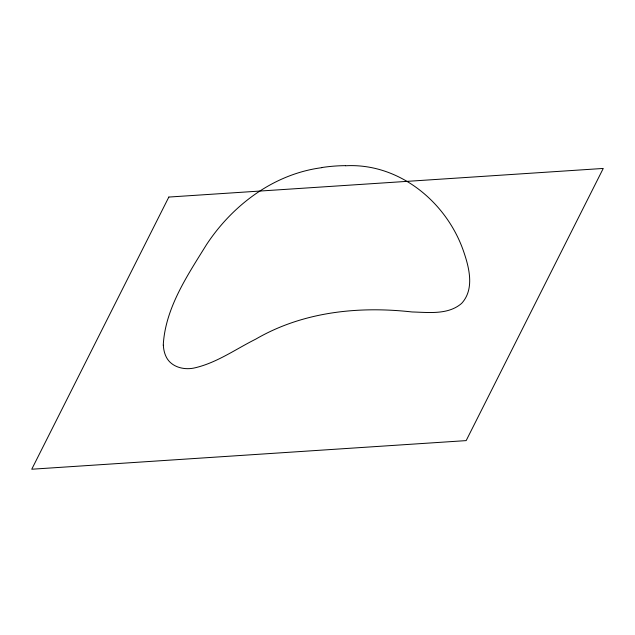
<?xml version="1.0" encoding="UTF-8"?>
<svg xmlns="http://www.w3.org/2000/svg" width="635" height="635" viewBox="0 0 635 635"><rect width="100%" height="100%" fill="white"/><g stroke="black" fill="none" stroke-linecap="round" stroke-linejoin="round"><path stroke-width="0.95" d="M321.802 167.672C273.915 173.95 232.601 204.994 206.478 244.681C187.468 275.423 165.203 308.094 163.251 345.273M345.488 165.775C398.748 162.798 446.064 201.628 463.256 250.42C469.035 266.93 474.94 288.893 461.637 303.379C448.119 315.095 428.633 312.364 412.107 311.968C358.759 305.967 302.951 311.674 255.81 339.106C235.895 349.028 217.257 362.522 195.334 367.736C184.277 370.578 170.331 367.125 165.664 355.719A141.74 55.475 -40.9 0 1 163.362 345.194M321.802 167.537A141.74 108.521 -24.5 0 1 345.519 165.648M168.839 197.056L31.75 469.225L466.161 440.611L603.25 168.442L168.839 197.056"/></g></svg>
